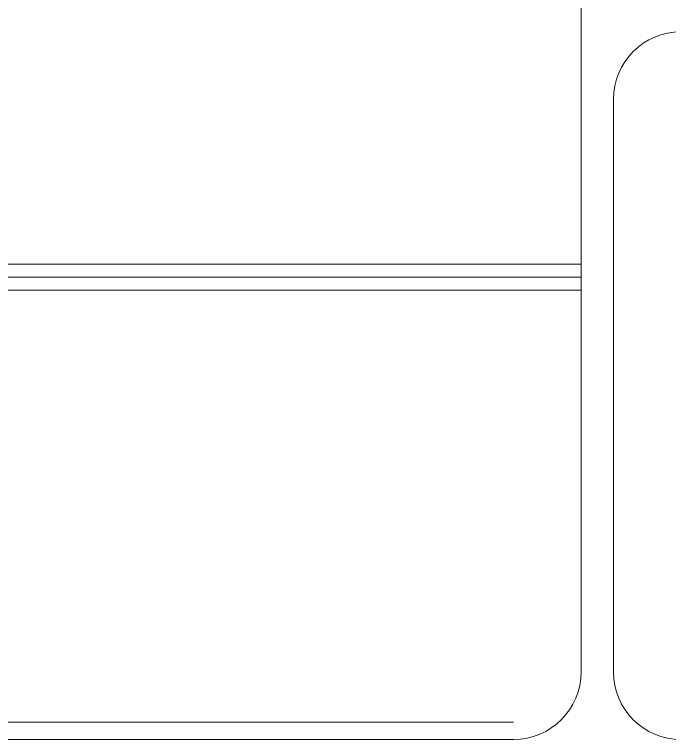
# Model space of a CAD drawing. Header units: inches. Extents: x -246178 to 57169, y -29325 to 19878.
# Drawn here: x 10626.3 to 10754.7, y -8345 to -8203 of the extents above; entities that cross this region are included whole.
import ezdxf

# ---------------------------------------------------------------- set-up
doc = ezdxf.new("R2010")
doc.units = ezdxf.units.IN
doc.header["$LTSCALE"] = 25
doc.header["$MEASUREMENT"] = 0
doc.linetypes.add('DASHDOT', pattern=[25.4, 12.7, -6.35, 0, -6.35])
doc.layers.add('00-Ground Floor$0$LOADING', color=253, linetype='Continuous', lineweight=5)
doc.layers.add('E-LITE-CLNG-CNDT', color=6, linetype='DASHDOT', lineweight=35)

# ---------------------------------------------------------------- blocks, each defined once
blk = doc.blocks.new('00-Ground Floor$0$GF21008-P')
at = {"layer": '00-Ground Floor$0$LOADING'}
for p, q in [((0.71658, -0.1974), (0.71658, 0)), ((0.71912, -0.1974), (0.71912, 0)), ((0.72166, -0.1974), (0.72166, 0)), ((0.80631, -0.18414), (0.80631, -0.01908)), ((0.8097, -0.18414), (0.8097, -0.01908)), ((-0.7767, -0.1974), (0.79645, -0.1974)), ((0.68432, -0.20374), (0.79645, -0.20374))]:
    blk.add_line(p, q, dxfattribs=at)
for centre, start, end in [((0.79645, -0.18414), 270, 0), ((0.68432, -0.21699), 90, 180), ((0.79645, -0.21699), 0, 90)]:
    blk.add_arc(centre, 0.01325, start, end, dxfattribs=at)
blk = doc.blocks.new('00-Ground Floor')
at = {"layer": '00-Ground Floor$0$LOADING', "xscale": -1000, "yscale": 1000, "zscale": 1000, "rotation": 90.00000000000017}
blk.add_blockref('00-Ground Floor$0$GF21008-P', (10539.97, -7535.32), dxfattribs=at)

msp = doc.modelspace()

# ---------------------------------------------------------------- block references
at = {"layer": 'E-LITE-CLNG-CNDT'}
msp.add_blockref('00-Ground Floor', (0, 0), dxfattribs=at)

doc.saveas('drawing.dxf')
